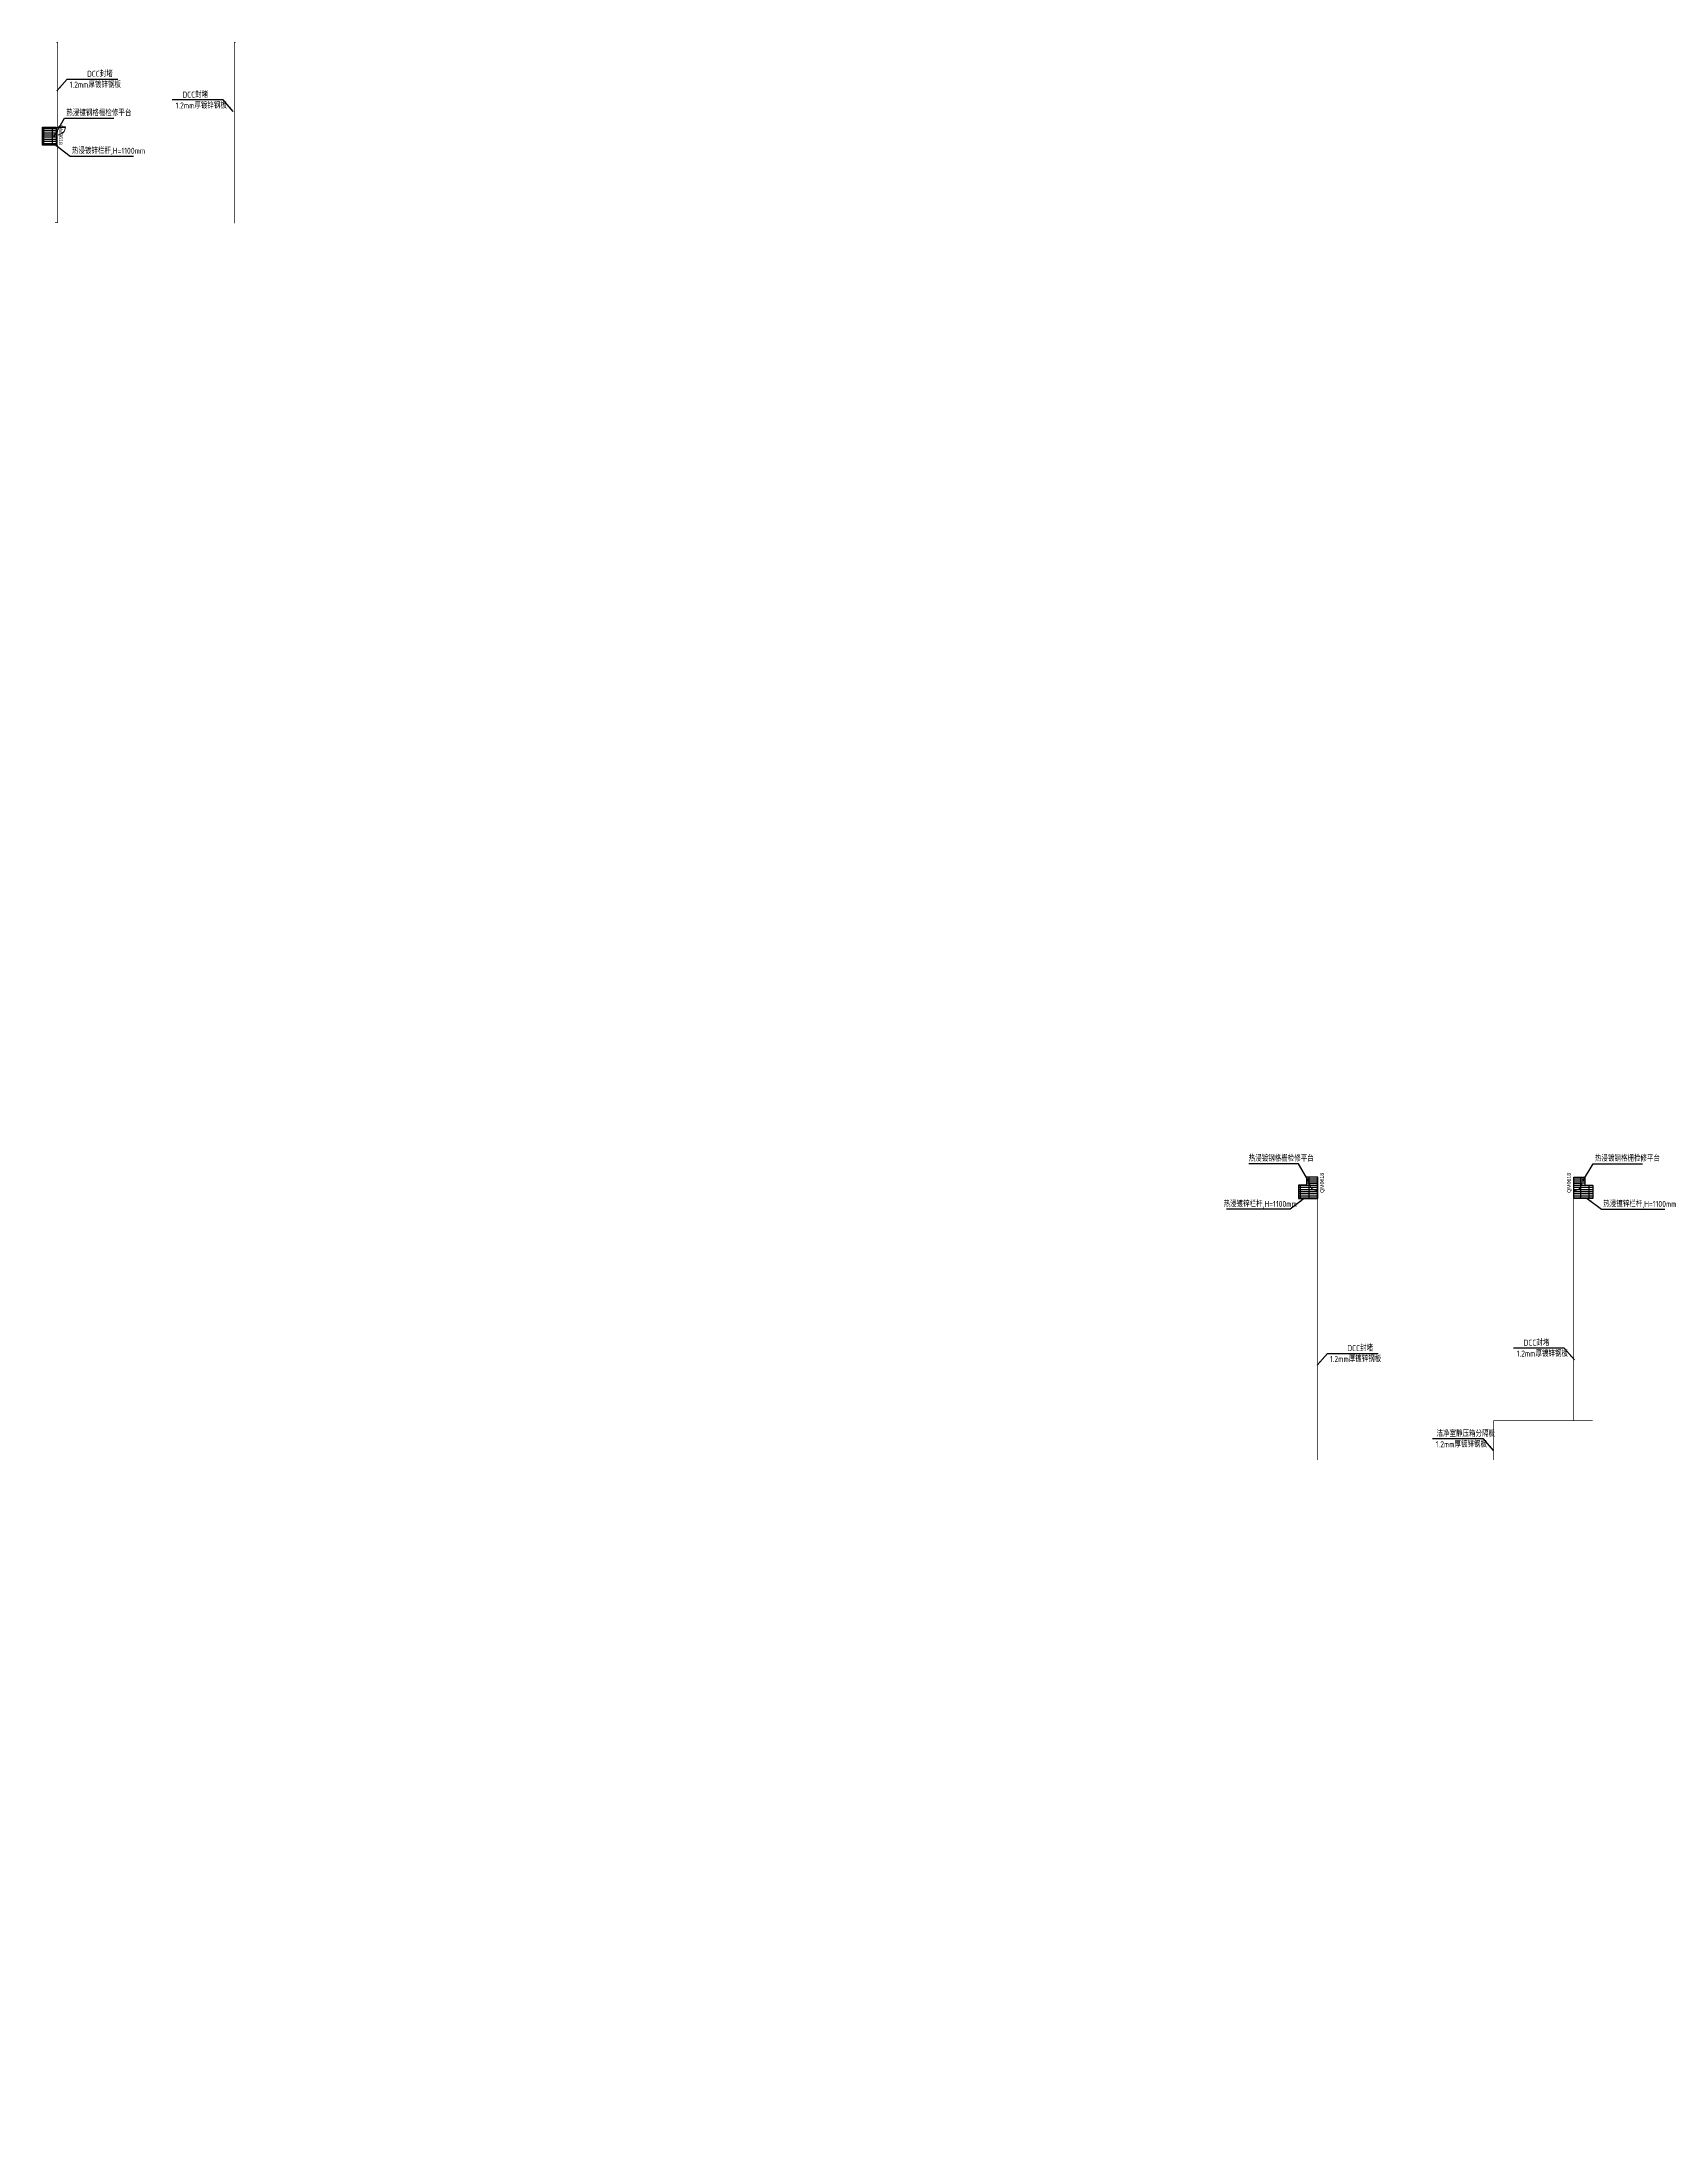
# Model space of a CAD drawing. Header units: millimetres. Extents: x 13825 to 264600, y 0 to 157125.
# Drawn here: x 13825 to 135199, y 0 to 157125 of the extents above; entities that cross this region are included whole.
import ezdxf
from ezdxf.enums import TextEntityAlignment as Align

# ---------------------------------------------------------------- set-up
doc = ezdxf.new("R2010")
doc.units = ezdxf.units.MM
doc.linetypes.add('ACAD_ISO05W100', pattern=[33, 24, -3, 0, -3, 0, -3])
doc.layers.add('A-WALL-PATT', color=111, linetype='Continuous', lineweight=9)
doc.layers.add('K-PART-DOOR', color=10, linetype='Continuous', lineweight=18)
for name, color, linetype in [('K-AREA_TEXT', 4, 'Continuous'), ('K-K-PART-GR', 132, 'Continuous'), ('K-K-PART-TP', 200, 'Continuous'), ('K-PART-TEXT', 4, 'Continuous')]:
    doc.layers.add(name, color=color, linetype=linetype)
doc.styles.add('Arial', font='arial.ttf', dxfattribs={"width": 0.8, "height": 5.592013})
doc.styles.add('EDRI-COM', font='tssdeng.shx', dxfattribs={"width": 0.8, "bigfont": 'hztxt.shx'})
doc.dimstyles.new('MW_DIM_TICK_035_150', dxfattribs={"dimscale": 150, "dimtxt": 3.5, "dimasz": 2.5, "dimexe": 1.75, "dimexo": 0.825, "dimgap": 1.2, "dimtad": 1, "dimdec": 0, "dimzin": 12, "dimdsep": 46, "dimtxsty": 'EDRI-COM', "dimblk": 'ARCHTICK', "dimcen": 1, "dimclrd": 256, "dimclre": 256, "dimclrt": 256, "dimadec": 0, "dimazin": 3, "dimtfac": 1, "dimtdec": 0, "dimtix": 1, "dimtmove": 2, "dimatfit": 1, "dimfxl": 1.25, "dimtolj": 1, "dimtzin": 0, "dimlwd": -1, "dimlwe": -1, "dimarcsym": 1})

# ---------------------------------------------------------------- blocks, each defined once
blk = doc.blocks.new('_ArchTick')
at = {"color": 0, "linetype": 'ByBlock', "const_width": 0.4}
blk.add_lwpolyline([(-0.5, -0.5), (0.5, 0.5)], dxfattribs=at)
blk = doc.blocks.new('单开门 1000X2000')
blk.add_lwpolyline([(9, -6), (107, -6), (107, 994), (9, 994)], close=True)
blk.add_arc((9, -6), 1000, 0, 90)

msp = doc.modelspace()

# ---------------------------------------------------------------- hatches: boundary and pattern name
at = {"layer": 'A-WALL-PATT', "lineweight": 5}
h = msp.add_hatch(dxfattribs=at)
h.set_pattern_fill('FP_3', color=256, style=0, pattern_type=2)
h.set_pattern_definition([(45, (0, 0), (-1060.66, 1060.66), []), (135, (0, 0), (-1060.66, -1060.66), [])])
h.paths.add_polyline_path([(132400, 0), (132400, 150), (132150, 150), (132150, 0), (132382, 0)], flags=0)
h.paths.add_polyline_path([(128700, 0), (129100, 0), (129100, 150), (128700, 150)], flags=0)
h.paths.add_polyline_path([(130100, 0), (130650, 0), (130650, 150), (130100, 150), (130100, 66)], flags=0)
h.paths.add_polyline_path([(125900, 0), (126300, 0), (126300, 150), (125900, 150)], flags=0)
at = {"layer": 'K-K-PART-GR'}
h = msp.add_hatch(dxfattribs=at)
h.set_pattern_fill('GRATE', color=256, scale=200)
h.paths.add_polyline_path([(14875, 149400), (13850, 149400), (13850, 150750), (14875, 150750)])
h = msp.add_hatch(dxfattribs=at)
h.set_pattern_fill('GRATE', color=256, scale=200)
h.paths.add_polyline_path([(107800, 71600), (107800, 70600), (109225, 70600), (109225, 72200), (108400, 72200), (108400, 71600)])
h = msp.add_hatch(dxfattribs=at)
h.set_pattern_fill('GRATE', color=256, scale=200)
h.paths.add_polyline_path([(129800, 71600), (129800, 70600), (128375, 70600), (128375, 72200), (129200, 72200), (129200, 71600)])

# ---------------------------------------------------------------- linework, layer by layer
at = {"layer": 'K-K-PART-GR', "linetype": 'ACAD_ISO05W100', "ltscale": 10, "const_width": 50}
for points in [[(14950, 149400), (13850, 149400)], [(107800, 70600), (109225, 70600)], [(129800, 70600), (128375, 70600)]]:
    msp.add_lwpolyline(points, dxfattribs=at)
at = {"layer": 'K-K-PART-GR'}
msp.add_lwpolyline([(14875, 149400), (13850, 149400), (13850, 150750), (14875, 150750)], close=True, dxfattribs=at)
for points in [[(107800, 71600), (107800, 70600), (109225, 70600), (109225, 72200), (108400, 72200), (108400, 71600), (107800, 71600)], [(129800, 71600), (129800, 70600), (128375, 70600), (128375, 72200), (129200, 72200), (129200, 71600), (129800, 71600)]]:
    msp.add_lwpolyline(points, dxfattribs=at)
at = {"layer": 'K-K-PART-TP', "const_width": 50}
for points in [[(14900, 157100), (15000, 157100), (15000, 143600), (14800, 143600)], [(28300, 157100), (28200, 157100), (28200, 143550)], [(109225, 51025), (109225, 72200)], [(129800, 53975), (128375, 53975), (128375, 72200)], [(128375, 53975), (122375, 53975), (122375, 51025)]]:
    msp.add_lwpolyline(points, dxfattribs=at)

# ---------------------------------------------------------------- block references
at = {"layer": 'K-PART-DOOR', "yscale": 0.6, "zscale": 0.6}
for p, xscale, rotation in [((14979, 150780), 0.6, 269.9999999999999), ((109211, 71775), -0.6, 90), ((128389, 71775), 0.6, 270)]:
    msp.add_blockref('单开门 1000X2000', p, dxfattribs=dict(at, xscale=xscale, rotation=rotation))

# ---------------------------------------------------------------- texts
at = {"layer": 'K-AREA_TEXT', "style": 'Arial', "width": 0.8}
for rotation, p in [(270, (15228, 150933)), (90, (109550, 71017)), (90, (128017, 71017))]:
    msp.add_text('QM0618', height=280, rotation=rotation, dxfattribs=at).set_placement(p, align=Align.MIDDLE_LEFT)
at = {"layer": 'K-PART-TEXT', "style": 'EDRI-COM', "width": 0.8}
for s, p in [('1.2mm厚镀锌钢板', (15896, 153704)), ('DCC封堵', (17189, 154518)), ('1.2mm厚镀锌钢板', (23816, 152150)), ('DCC封堵', (24322, 152964)), ('热浸镀钢格栅检修平台', (15646, 151597)), ('热浸镀锌栏杆,H=1100mm', (16061, 148763)), ('热浸镀钢格栅检修平台', (104069, 73368)), ('热浸镀钢格栅检修平台', (129962, 73368)), ('热浸镀锌栏杆,H=1100mm', (102189, 69963)), ('热浸镀锌栏杆,H=1100mm', (130586, 69963)), ('DCC封堵', (124617, 59579)), ('1.2mm厚镀锌钢板', (110148, 58363)), ('DCC封堵', (111441, 59177)), ('1.2mm厚镀锌钢板', (124111, 58765)), ('1.2mm厚镀锌钢板', (118060, 51978)), ('洁净室静压箱分隔板', (118114, 52773))]:
    msp.add_text(s, height=450, dxfattribs=at).set_placement(p)

# ---------------------------------------------------------------- leaders
at = {"layer": 'K-PART-TEXT'}
for points in [[(14941, 153469), (15698, 154341), (19501, 154341)], [(28129, 151915), (27372, 152787), (23569, 152787)], [(14724, 150089), (15504, 151420), (19202, 151420)], [(14859, 149400), (15919, 148586), (20674, 148586)], [(108560, 71859), (107780, 73191), (104082, 73191)], [(129040, 71859), (129820, 73191), (133518, 73191)], [(108216, 70600), (107156, 69786), (102401, 69786)], [(129384, 70600), (130444, 69786), (135199, 69786)], [(109193, 58128), (109950, 59000), (113753, 59000)], [(128425, 58530), (127667, 59402), (123864, 59402)], [(122374, 51743), (121616, 52615), (117813, 52615)]]:
    msp.add_leader(points, dimstyle='MW_DIM_TICK_035_150', override={"dimgap": 1, "dimtad": 1}, dxfattribs=at)

doc.saveas('drawing.dxf')
